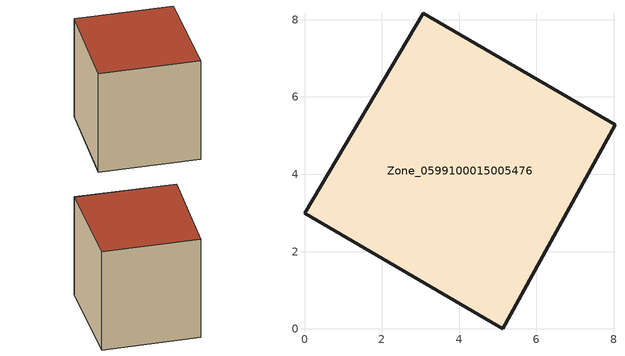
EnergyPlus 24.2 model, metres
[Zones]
Zone_0599100015005476
 floor ground (C_G): 5.13,0 0,2.99 3.07,8.17 8.03,5.28 z0.94
 wall outside (C_F): 0,2.99 5.13,0 8.03,5.28 3.07,8.17 0,2.99 z0.94:7.5
 roof outside (C_R): 8.03,5.28 3.07,8.17 0,2.99 5.13,0 z7.5
[BUILDING]
Pand.0599100015005476: North Axis=0; Terrain=City; Loads Convergence Tolerance Value=0.04; Temperature Convergence Tolerance Value=0.4; Solar Distribution=FullExterior; Maximum Number of Warmup Days=25; Minimum Number of Warmup Days=1
[Site:Location]
Rotterdam.The.Hague.AP_ZH_NLD Design_Conditions: Latitude=51.96; Longitude=4.45; Time Zone=1; Elevation=-4.5
[SITE:GROUNDTEMPERATURE:BUILDINGSURFACE]
18, 18, 18, 18, 18, 18, 18, 18, 18, 18, 18, 18
[MATERIAL] Thermal Absorptance=0.9; Solar Absorptance=0.7; Visible Absorptance=0.7
Name | Roughness | Thickness | Conductivity | Density | Specific Heat
G.TI.1946-1964 | MediumSmooth | 0.15 | 1 | 540 | 1210
F.TI.1946-1964 | Rough | 0.3 | 0.857143 | 1920 | 840
R.TI.1946-1964 | MediumRough | 0.2 | 0.277778 | 1500 | 1000
[CONSTRUCTION]
C_G: G.TI.1946-1964
C_F: F.TI.1946-1964
C_R: R.TI.1946-1964
[ZONE]
Zone_0599100015005476: Type=1; Multiplier=1; Ceiling Height=Autocalculate; Volume=Autocalculate; Floor Area=autocalculate; Part of Total Floor Area=Yes
[ZONEINFILTRATION:DESIGNFLOWRATE]
Infil_Zone_0599100015005476: Zone or ZoneList or Space or SpaceList=Zone_0599100015005476; Schedule=AlwaysOn; Design Flow Rate Calculation Method=Flow/Area; Flow Rate per Floor Area=0.003; Constant Term Coefficient=1; Temperature Term Coefficient=0; Velocity Term Coefficient=0; Velocity Squared Term Coefficient=0
[HVACTEMPLATE:ZONE:IDEALLOADSAIRSYSTEM]
Zone_0599100015005476: Maximum Heating Supply Air Temperature=50; Minimum Cooling Supply Air Temperature=13; Maximum Heating Supply Air Humidity Ratio=0.0156; Minimum Cooling Supply Air Humidity Ratio=0.0077; Heating Limit=NoLimit; Cooling Limit=NoLimit; Dehumidification Control Type=ConstantSensibleHeatRatio; Cooling Sensible Heat Ratio=0.7; Dehumidification Setpoint=60; Humidification Control Type=None; Humidification Setpoint=30; Outdoor Air Method=None; Outdoor Air Flow Rate per Person=0.00944; Outdoor Air Flow Rate per Zone Floor Area=0; Outdoor Air Flow Rate per Zone=0; Demand Controlled Ventilation Type=None; Outdoor Air Economizer Type=NoEconomizer; Heat Recovery Type=None; Sensible Heat Recovery Effectiveness=0.7; Latent Heat Recovery Effectiveness=0.65
[ZONECONTROL:THERMOSTAT]
ThermostatControl_Zone_0599100015005476: Zone or ZoneList=Zone_0599100015005476; Control Type Schedule=DualSetpointControlType; Control 1=Thermostat_Zone_0599100015005476; Temperature Difference Between Cutout And Setpoint=0
[THERMOSTATSETPOINT:DUALSETPOINT]
Thermostat_Zone_0599100015005476: Heating Setpoint Temperature Schedule=HeatingSetpoint_Zone_0599100015005476; Cooling Setpoint Temperature Schedule=CoolingSetpoint_Zone_0599100015005476
[SCHEDULE:COMPACT]
HeatingSetpoint_Zone_0599100015005476: Through: 12/31, For: AllDays, Until: 24:00, 21
CoolingSetpoint_Zone_0599100015005476: Through: 12/31, For: AllDays, Until: 24:00, 24
DualSetpointControlType: Through: 12/31, For: AllDays, Until: 24:00, 4
AlwaysOn: Through: 12/31, For: AllDays, Until: 24:00, 1
